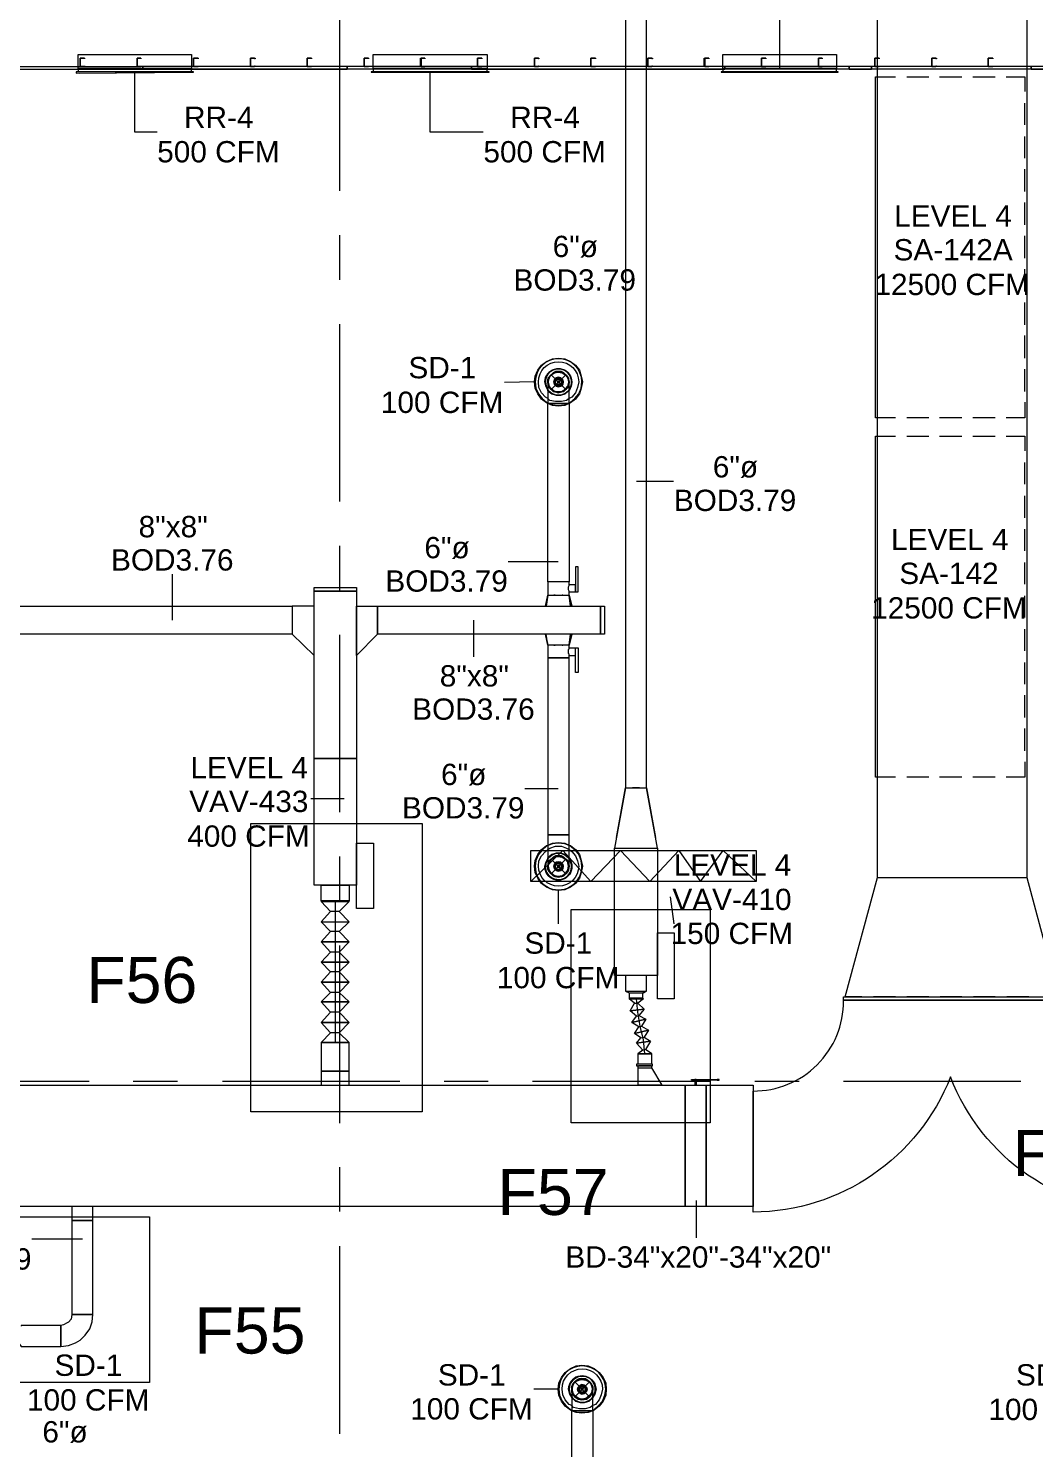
# Model space of a CAD drawing. Header units: metres. Extents: x 98 to 337, y -7 to 53.
# Drawn here: x 124.1 to 131.29, y 14.03 to 24.19 of the extents above; entities that cross this region are included whole.
import ezdxf

# ---------------------------------------------------------------- set-up
doc = ezdxf.new("R2010")
doc.units = ezdxf.units.M
for name, color, linetype, lineweight in [('HVAC - Ductos', 5, 'Continuous', 0), ('M-HVAC-DUCT', 7, 'Continuous', 5), ('PDF_Text', 7, 'Continuous', 0)]:
    doc.layers.add(name, color=color, linetype=linetype, lineweight=lineweight)
doc.layers.add('PDF_Geometry', color=7, linetype='Continuous', lineweight=0, true_color=0xaaaaaa)
doc.styles.add('PDF ArialUnicodeMS-Bold-Identity-H', font='arial.ttf')
doc.styles.add('PDF Helvetica', font='')
doc.styles.get('PDF Helvetica').set_extended_font_data('Helvetica')

# ---------------------------------------------------------------- blocks, each defined once
blk = doc.blocks.new('heat')
at = {"layer": 'M-HVAC-DUCT', "color": 30, "lineweight": 9, "true_color": 0xf26722}
for p, q in [((169.574, 2.344), (169.802, 2.567)), ((169.802, 2.567), (170.002, 2.344)), ((170.002, 2.344), (170.215, 2.567)), ((170.215, 2.567), (170.424, 2.344)), ((170.424, 2.344), (170.633, 2.567)), ((170.633, 2.567), (170.788, 2.344)), ((170.788, 2.344), (170.949, 2.567)), ((170.949, 2.567), (171.186, 2.344))]:
    blk.add_line(p, q, dxfattribs=at)
blk.add_lwpolyline([(169.574, 2.567), (171.186, 2.567), (171.186, 2.344), (169.574, 2.344)], close=True, dxfattribs=at)

msp = doc.modelspace()

# ---------------------------------------------------------------- linework, layer by layer
at = {"layer": 'HVAC - Ductos', "lineweight": 0}
for points in [[(128.48, 18.753), (128.484, 18.753), (128.498, 18.753), (128.512, 18.753), (128.516, 18.753), (128.521, 18.753), (128.521, 25.076), (128.512, 25.076), (128.498, 25.076), (128.484, 25.076), (128.466, 25.076), (128.448, 25.076), (128.425, 25.076), (128.406, 25.076), (128.393, 25.076), (128.379, 25.076), (128.374, 25.076), (128.37, 25.076), (128.37, 18.753), (128.374, 18.753), (128.379, 18.753), (128.393, 18.753), (128.406, 18.753), (128.416, 18.753)], [(129.941, 17.259), (130.17, 18.112), (130.17, 24.682), (131.238, 24.682), (131.238, 18.112), (131.467, 17.259), (131.453, 17.259)], [(125.282, 23.875), (125.268, 23.875), (125.268, 23.898), (124.457, 23.898), (124.457, 23.999), (125.268, 23.999), (125.268, 23.898), (124.457, 23.898), (124.457, 23.875), (124.443, 23.875), (124.443, 23.866), (125.282, 23.871), (125.282, 23.875), (124.443, 23.875)], [(127.394, 23.875), (127.38, 23.875), (127.38, 23.898), (126.565, 23.898), (126.565, 23.999), (127.38, 23.999), (127.38, 23.898), (126.565, 23.898), (126.565, 23.875), (126.555, 23.875)], [(129.891, 23.875), (129.877, 23.875), (129.877, 23.898), (129.066, 23.898), (129.066, 23.999), (129.877, 23.999), (129.877, 23.898), (129.066, 23.898), (129.066, 23.875), (129.053, 23.875), (129.053, 23.871), (129.891, 23.871), (129.891, 23.875), (129.053, 23.875)], [(126.578, 23.871), (127.371, 23.871)], [(127.82, 21.626), (127.82, 21.63), (127.815, 21.658), (127.82, 21.681)], [(127.815, 21.658), (127.815, 21.649), (127.815, 21.63), (127.815, 21.603), (127.815, 21.566), (127.815, 21.52), (127.815, 21.502), (127.825, 21.502), (127.838, 21.502), (127.852, 21.502), (127.87, 21.502), (127.889, 21.502), (127.912, 21.502), (127.93, 21.502), (127.944, 21.502), (127.958, 21.502), (127.962, 21.502), (127.967, 21.502), (127.967, 21.548), (127.967, 21.589), (127.967, 21.621), (127.967, 21.644), (127.967, 21.653)], [(127.815, 21.649), (127.815, 21.635), (127.825, 21.617), (127.838, 21.603), (127.852, 21.589), (127.87, 21.585), (127.889, 21.58), (127.912, 21.585), (127.93, 21.589), (127.944, 21.603), (127.921, 21.589), (127.921, 21.585), (127.916, 21.585)], [(127.82, 21.681), (127.82, 21.685), (127.82, 21.69)], [(127.825, 21.685), (127.838, 21.708), (127.861, 21.722)], [(127.838, 21.708), (127.944, 21.603)], [(127.944, 21.708), (127.838, 21.603)], [(127.857, 21.727), (127.861, 21.727), (127.866, 21.727)], [(127.866, 21.727), (127.889, 21.731), (127.916, 21.727)], [(127.916, 21.727), (127.921, 21.727)], [(127.921, 21.722), (127.944, 21.708), (127.958, 21.685)], [(127.962, 21.63), (127.962, 21.626), (127.958, 21.626), (127.944, 21.603), (127.958, 21.617), (127.962, 21.635), (127.967, 21.649)], [(127.958, 21.69), (127.962, 21.685), (127.962, 21.681)], [(127.958, 21.681), (127.962, 21.658), (127.958, 21.63)], [(127.967, 21.539), (127.948, 21.525), (127.912, 21.516), (127.87, 21.516), (127.829, 21.525), (127.815, 21.539)], [(127.861, 21.589), (127.838, 21.603), (127.825, 21.626)], [(127.866, 21.585), (127.861, 21.585), (127.857, 21.589)], [(127.916, 21.589), (127.889, 21.585), (127.866, 21.589)], [(127.815, 21.507), (127.847, 21.493), (127.889, 21.488), (127.935, 21.493), (127.967, 21.507)], [(127.967, 21.502), (127.935, 21.488), (127.889, 21.484), (127.847, 21.488), (127.815, 21.502)], [(127.967, 21.502), (127.962, 21.502), (127.958, 21.502), (127.944, 21.502), (127.93, 21.502), (127.912, 21.502), (127.889, 21.502), (127.87, 21.502), (127.852, 21.502), (127.838, 21.502), (127.825, 21.502), (127.815, 21.502)], [(127.797, 20.054), (127.815, 20.132), (127.797, 20.054)], [(127.815, 20.132), (127.802, 20.054)], [(127.967, 20.155), (127.967, 20.16), (127.962, 20.169), (127.962, 20.178), (127.962, 20.182), (127.962, 20.192), (127.967, 20.201), (127.967, 20.205)], [(127.967, 20.054), (127.976, 20.054), (127.967, 20.132), (127.985, 20.054)], [(127.98, 20.054), (127.985, 20.054), (127.967, 20.132)], [(127.797, 20.054), (127.802, 20.054), (127.806, 20.054), (127.815, 20.054)], [(127.82, 20.054), (127.838, 20.054)], [(127.843, 20.054), (127.847, 20.054), (127.857, 20.054), (127.87, 20.054), (127.875, 20.054), (127.88, 20.054), (127.902, 20.054), (127.907, 20.054), (127.912, 20.054), (127.925, 20.054), (127.935, 20.054), (127.939, 20.054), (127.944, 20.054), (127.962, 20.054)], [(127.815, 19.853), (127.806, 19.853), (127.802, 19.853), (127.797, 19.853)], [(127.797, 19.853), (127.815, 19.775), (127.797, 19.853)], [(127.815, 19.775), (127.82, 19.775), (127.815, 19.775), (127.802, 19.853)], [(127.985, 19.853), (127.967, 19.775), (127.962, 19.775), (127.958, 19.775), (127.944, 19.775), (127.93, 19.775), (127.912, 19.775), (127.889, 19.775), (127.87, 19.775), (127.852, 19.775), (127.838, 19.775), (127.825, 19.775), (127.82, 19.775), (127.815, 19.775), (127.815, 19.683), (127.825, 19.683), (127.838, 19.683), (127.852, 19.683), (127.87, 19.683), (127.889, 19.683), (127.912, 19.683), (127.93, 19.683), (127.944, 19.683), (127.958, 19.683), (127.962, 19.683), (127.967, 19.683), (127.962, 19.683), (127.958, 19.683), (127.944, 19.683), (127.93, 19.683), (127.912, 19.683), (127.889, 19.683), (127.87, 19.683), (127.852, 19.683), (127.838, 19.683), (127.825, 19.683), (127.815, 19.683), (127.815, 18.419), (127.825, 18.419), (127.838, 18.419), (127.852, 18.419), (127.87, 18.419), (127.889, 18.419), (127.912, 18.419), (127.93, 18.419), (127.944, 18.419), (127.958, 18.419), (127.962, 18.419), (127.967, 18.419), (127.967, 19.683), (127.967, 19.701), (128.012, 19.701), (128.012, 19.706), (128.012, 19.711), (128.012, 19.715), (128.012, 19.72), (128.012, 19.729), (128.012, 19.733), (128.012, 19.743), (128.012, 19.747), (128.012, 19.752), (127.967, 19.752), (127.967, 19.775), (127.976, 19.853)], [(127.838, 19.853), (127.82, 19.853)], [(127.962, 19.853), (127.944, 19.853), (127.939, 19.853), (127.935, 19.853), (127.925, 19.853), (127.912, 19.853), (127.907, 19.853), (127.902, 19.853), (127.88, 19.853), (127.875, 19.853), (127.87, 19.853), (127.857, 19.853), (127.847, 19.853), (127.843, 19.853)], [(127.967, 19.775), (127.985, 19.853), (127.98, 19.853), (127.976, 19.853), (127.967, 19.853)], [(127.967, 19.701), (127.967, 19.706), (127.967, 19.711), (127.962, 19.715), (127.962, 19.724), (127.962, 19.733), (127.962, 19.743), (127.967, 19.747), (127.967, 19.752)], [(128.306, 18.4), (128.37, 18.753), (128.292, 18.322), (128.599, 18.322), (128.521, 18.753), (128.585, 18.4)], [(128.37, 18.753), (128.374, 18.753), (128.393, 18.753), (128.416, 18.753), (128.448, 18.753), (128.475, 18.753), (128.498, 18.753), (128.516, 18.753), (128.521, 18.753)], [(128.471, 18.753), (128.466, 18.753), (128.448, 18.753), (128.425, 18.753), (128.42, 18.753)], [(127.967, 18.194), (127.967, 18.199), (127.967, 18.217), (127.967, 18.249), (127.967, 18.286), (127.967, 18.336), (127.967, 18.386), (127.967, 18.419), (127.962, 18.419), (127.958, 18.419), (127.944, 18.419), (127.93, 18.419), (127.912, 18.419), (127.889, 18.419), (127.87, 18.419), (127.852, 18.419), (127.838, 18.419), (127.825, 18.419), (127.815, 18.419), (127.815, 18.368), (127.815, 18.318), (127.815, 18.272), (127.815, 18.235), (127.815, 18.208), (127.815, 18.194)], [(127.967, 18.345), (127.976, 18.341), (128.012, 18.313), (128.04, 18.277), (128.054, 18.235), (128.063, 18.194), (128.054, 18.148), (128.04, 18.107), (128.012, 18.07), (127.976, 18.043), (127.935, 18.024), (127.889, 18.02), (127.847, 18.024), (127.806, 18.043), (127.77, 18.07), (127.742, 18.107), (127.724, 18.148), (127.719, 18.194), (127.724, 18.235), (127.742, 18.277), (127.77, 18.313), (127.806, 18.341), (127.815, 18.345)], [(127.815, 18.345), (127.847, 18.359), (127.889, 18.364), (127.935, 18.359), (127.967, 18.345)], [(127.967, 18.341), (127.935, 18.354), (127.889, 18.359), (127.847, 18.354), (127.815, 18.341)], [(127.815, 18.313), (127.829, 18.322), (127.87, 18.336), (127.912, 18.336), (127.948, 18.322), (127.967, 18.313)], [(126.326, 18.263), (126.326, 17.942)], [(127.857, 18.263), (127.861, 18.263), (127.866, 18.263), (127.889, 18.267), (127.87, 18.267), (127.852, 18.258), (127.838, 18.244), (127.825, 18.231), (127.815, 18.212), (127.815, 18.199)], [(127.967, 18.199), (127.962, 18.212), (127.962, 18.194), (127.962, 18.171), (127.953, 18.157), (127.944, 18.139), (127.925, 18.13), (127.912, 18.121), (127.889, 18.121), (127.87, 18.121), (127.852, 18.13), (127.838, 18.139), (127.825, 18.157), (127.82, 18.171), (127.815, 18.194), (127.82, 18.212), (127.825, 18.231), (127.838, 18.244), (127.852, 18.258), (127.87, 18.263), (127.889, 18.267), (127.912, 18.263), (127.925, 18.258), (127.944, 18.244), (127.953, 18.231), (127.962, 18.212), (127.958, 18.231), (127.944, 18.244), (127.93, 18.258), (127.912, 18.267), (127.889, 18.267), (127.916, 18.263), (127.921, 18.263)], [(127.82, 18.167), (127.815, 18.194), (127.82, 18.217)], [(127.958, 18.167), (127.962, 18.194), (127.958, 18.167), (127.939, 18.144), (127.916, 18.125), (127.889, 18.121), (127.861, 18.125), (127.838, 18.144), (127.825, 18.167), (127.82, 18.194), (127.825, 18.222), (127.838, 18.244), (127.861, 18.258), (127.838, 18.244), (127.825, 18.222)], [(127.82, 18.222), (127.82, 18.226)], [(127.838, 18.244), (127.944, 18.139)], [(127.944, 18.244), (127.838, 18.139)], [(127.861, 18.258), (127.889, 18.263), (127.916, 18.258), (127.939, 18.244), (127.958, 18.222), (127.962, 18.194), (127.958, 18.217)], [(127.921, 18.258), (127.944, 18.244), (127.958, 18.222)], [(127.958, 18.226), (127.962, 18.222)], [(127.82, 18.162), (127.82, 18.167)], [(127.861, 18.125), (127.838, 18.139), (127.825, 18.162)], [(127.866, 18.121), (127.861, 18.121), (127.857, 18.125)], [(127.916, 18.125), (127.889, 18.121), (127.866, 18.125)], [(127.921, 18.125), (127.921, 18.121), (127.916, 18.121)], [(127.958, 18.162), (127.944, 18.139), (127.921, 18.125)], [(127.962, 18.167), (127.962, 18.162), (127.958, 18.162)], [(130.17, 18.112), (131.238, 18.112)], [(126.262, 17.869), (126.193, 17.942), (126.395, 17.942), (126.391, 17.942), (126.372, 17.942), (126.345, 17.942), (126.313, 17.942), (126.276, 17.942), (126.244, 17.942), (126.216, 17.942), (126.198, 17.942), (126.193, 17.942), (126.198, 17.942), (126.216, 17.942), (126.244, 17.942), (126.276, 17.942), (126.313, 17.942), (126.345, 17.942), (126.372, 17.942), (126.391, 17.942), (126.395, 17.942), (126.395, 17.947), (126.386, 17.947), (126.372, 17.947), (126.345, 17.947), (126.313, 17.947), (126.276, 17.947), (126.244, 17.947), (126.216, 17.947), (126.198, 17.947), (126.193, 17.947), (126.193, 18.057), (126.198, 18.057), (126.207, 18.057), (126.226, 18.057), (126.244, 18.057), (126.267, 18.057), (126.294, 18.057), (126.322, 18.057), (126.345, 18.057), (126.363, 18.057), (126.381, 18.057), (126.391, 18.057), (126.395, 18.057), (126.395, 17.947), (126.386, 17.947), (126.372, 17.947), (126.345, 17.947), (126.313, 17.947), (126.276, 17.947), (126.244, 17.947), (126.216, 17.947), (126.198, 17.947), (126.193, 17.947), (126.193, 17.942), (126.395, 17.942), (126.322, 17.869), (126.262, 17.869), (126.193, 17.795), (126.395, 17.795), (126.322, 17.869)], [(126.294, 17.942), (126.294, 17.438), (126.294, 16.934)], [(126.322, 17.727), (126.395, 17.653), (126.193, 17.653), (126.262, 17.727), (126.193, 17.795), (126.395, 17.795), (126.322, 17.727), (126.262, 17.727)], [(126.322, 17.58), (126.395, 17.507), (126.193, 17.507), (126.262, 17.58), (126.193, 17.653), (126.395, 17.653), (126.322, 17.58), (126.262, 17.58)], [(126.322, 17.438), (126.395, 17.365), (126.193, 17.365), (126.262, 17.438), (126.193, 17.507), (126.395, 17.507), (126.322, 17.438), (126.262, 17.438)], [(128.498, 17.287), (128.521, 17.301), (128.521, 17.411), (128.512, 17.411), (128.498, 17.411), (128.484, 17.411), (128.466, 17.411), (128.448, 17.411), (128.425, 17.411), (128.406, 17.411), (128.393, 17.411), (128.379, 17.411), (128.374, 17.411), (128.37, 17.411), (128.37, 17.301), (128.397, 17.287), (128.406, 17.287), (128.425, 17.287), (128.448, 17.287), (128.466, 17.287), (128.484, 17.287), (128.494, 17.287), (128.498, 17.287), (128.494, 17.287)], [(126.322, 17.291), (126.395, 17.223), (126.193, 17.223), (126.262, 17.291), (126.193, 17.365), (126.395, 17.365), (126.322, 17.291), (126.262, 17.291)], [(128.37, 17.301), (128.374, 17.301), (128.379, 17.301), (128.393, 17.301), (128.406, 17.301), (128.425, 17.301), (128.448, 17.301), (128.466, 17.301), (128.484, 17.301), (128.498, 17.301), (128.512, 17.301), (128.521, 17.301)], [(128.397, 17.291), (128.397, 17.25), (128.402, 17.25), (128.416, 17.25), (128.434, 17.25), (128.457, 17.25), (128.475, 17.25), (128.489, 17.25), (128.494, 17.25), (128.494, 17.291)], [(126.322, 17.149), (126.395, 17.076), (126.193, 17.076), (126.262, 17.149), (126.193, 17.223), (126.395, 17.223), (126.322, 17.149), (126.262, 17.149)], [(128.434, 17.214), (128.397, 17.246), (128.498, 17.246), (128.457, 17.214), (128.503, 17.172), (128.402, 17.159), (128.434, 17.214), (128.457, 17.214)], [(128.498, 17.246), (128.494, 17.246), (128.48, 17.246), (128.457, 17.246), (128.434, 17.246), (128.416, 17.246), (128.402, 17.246), (128.397, 17.246)], [(128.448, 17.122), (128.402, 17.159), (128.503, 17.172), (128.466, 17.127), (128.516, 17.099), (128.416, 17.076), (128.448, 17.122), (128.466, 17.127)], [(128.507, 16.852), (128.498, 16.952), (128.475, 17.049), (128.457, 17.149), (128.448, 17.246)], [(130.299, 17.259), (130.143, 17.259)], [(126.193, 16.934), (126.193, 16.728), (126.198, 16.728), (126.207, 16.728), (126.221, 16.728), (126.244, 16.728), (126.267, 16.728), (126.294, 16.728), (126.322, 16.728), (126.345, 16.728), (126.368, 16.728), (126.381, 16.728), (126.391, 16.728), (126.395, 16.728), (126.395, 16.934), (126.193, 16.934), (126.262, 17.003), (126.193, 17.076), (126.395, 17.076), (126.322, 17.003), (126.262, 17.003)], [(128.466, 17.044), (128.416, 17.076), (128.516, 17.099), (128.484, 17.049), (128.535, 17.021), (128.434, 16.998), (128.466, 17.044), (128.484, 17.049)], [(126.395, 16.934), (126.322, 17.003)], [(128.48, 16.966), (128.434, 16.998), (128.535, 17.021), (128.503, 16.971), (128.548, 16.943), (128.448, 16.929), (128.48, 16.966), (128.503, 16.971)], [(128.494, 16.879), (128.448, 16.929), (128.548, 16.943), (128.512, 16.884), (128.494, 16.879), (128.457, 16.852), (128.457, 16.778)], [(128.558, 16.852), (128.457, 16.852), (128.558, 16.852), (128.512, 16.884)], [(128.461, 16.765), (128.457, 16.765), (128.457, 16.751), (128.461, 16.751), (128.471, 16.751), (128.48, 16.751), (128.494, 16.751), (128.507, 16.751), (128.521, 16.751), (128.53, 16.751), (128.544, 16.751), (128.548, 16.751), (128.553, 16.751), (128.558, 16.751), (128.558, 16.765), (128.562, 16.765), (128.562, 16.778), (128.558, 16.778), (128.548, 16.778), (128.535, 16.778), (128.521, 16.778), (128.507, 16.778), (128.489, 16.778), (128.475, 16.778), (128.466, 16.778), (128.457, 16.778), (128.452, 16.778), (128.448, 16.778), (128.448, 16.765), (128.452, 16.765), (128.457, 16.765), (128.466, 16.765), (128.475, 16.765), (128.489, 16.765), (128.507, 16.765), (128.521, 16.765), (128.535, 16.765), (128.548, 16.765), (128.558, 16.765), (128.562, 16.765)], [(128.452, 16.765), (128.457, 16.765)], [(128.558, 16.778), (128.558, 16.852), (128.553, 16.852), (128.548, 16.852), (128.544, 16.852), (128.53, 16.852), (128.521, 16.852), (128.507, 16.852), (128.494, 16.852), (128.48, 16.852), (128.471, 16.852), (128.461, 16.852), (128.457, 16.852), (128.461, 16.852), (128.471, 16.852), (128.48, 16.852), (128.494, 16.852), (128.507, 16.852), (128.521, 16.852), (128.53, 16.852), (128.544, 16.852), (128.548, 16.852), (128.553, 16.852)], [(128.553, 16.765), (128.548, 16.765), (128.544, 16.765), (128.53, 16.765), (128.521, 16.765), (128.507, 16.765), (128.494, 16.765), (128.48, 16.765), (128.471, 16.765), (128.466, 16.765)], [(126.395, 16.627), (126.395, 16.728), (126.391, 16.728), (126.381, 16.728), (126.368, 16.728), (126.345, 16.728), (126.322, 16.728), (126.294, 16.728), (126.267, 16.728), (126.244, 16.728), (126.221, 16.728), (126.207, 16.728), (126.198, 16.728), (126.193, 16.728), (126.193, 16.627)], [(128.457, 16.751), (128.457, 16.627), (128.466, 16.627), (128.484, 16.627), (128.507, 16.627), (128.581, 16.627), (128.604, 16.627), (128.622, 16.627), (128.631, 16.627), (128.558, 16.751)], [(129.025, 16.664), (129.03, 16.664), (129.034, 16.664), (129.039, 16.664), (129.034, 16.664), (129.03, 16.664), (129.025, 16.664), (128.874, 16.664), (128.842, 16.664), (128.842, 16.668), (128.874, 16.668), (128.874, 16.664), (128.869, 16.664), (128.865, 16.664), (128.865, 16.627)], [(128.874, 16.668), (129.025, 16.668), (129.03, 16.668), (129.034, 16.668), (129.039, 16.668), (129.034, 16.668), (129.03, 16.668), (129.025, 16.668)], [(128.878, 16.627), (128.878, 16.664)], [(129.039, 16.664), (129.039, 16.668)], [(119.793, 16.627), (128.796, 16.627), (128.796, 15.761), (119.793, 15.761)], [(126.198, 16.627), (126.203, 16.627)], [(126.212, 16.627), (126.216, 16.627), (126.221, 16.627)], [(126.226, 16.627), (126.23, 16.627), (126.239, 16.627)], [(126.248, 16.627), (126.262, 16.627)], [(126.271, 16.627), (126.294, 16.627), (126.317, 16.627)], [(126.326, 16.627), (126.34, 16.627)], [(126.349, 16.627), (126.358, 16.627), (126.363, 16.627)], [(126.368, 16.627), (126.372, 16.627), (126.377, 16.627)], [(126.381, 16.627), (126.386, 16.627), (126.391, 16.627)], [(128.631, 16.627), (128.622, 16.627), (128.604, 16.627), (128.581, 16.627), (128.507, 16.627), (128.484, 16.627), (128.466, 16.627), (128.457, 16.627)], [(123.999, 14.84), (123.999, 14.831), (124.049, 14.758), (124.333, 14.758), (124.333, 14.762), (124.333, 14.767), (124.333, 14.781), (124.333, 14.794), (124.333, 14.813), (124.333, 14.836), (124.333, 14.854), (124.333, 14.872), (124.333, 14.891), (124.333, 14.9), (124.333, 14.909), (124.049, 14.909), (124.049, 14.904)], [(127.985, 13.008), (127.985, 14.3), (127.976, 14.304), (127.939, 14.332), (127.912, 14.368), (127.893, 14.41), (127.889, 14.455), (127.893, 14.497), (127.912, 14.538), (127.939, 14.574), (127.976, 14.602), (128.017, 14.62), (128.058, 14.625), (128.104, 14.62), (128.145, 14.602), (128.182, 14.574), (128.209, 14.538), (128.228, 14.497), (128.232, 14.455), (128.228, 14.41), (128.209, 14.368), (128.182, 14.332), (128.145, 14.304), (128.136, 14.3), (128.136, 13.008)], [(128.086, 14.382), (128.09, 14.382), (128.09, 14.387), (128.113, 14.4), (128.1, 14.387), (128.081, 14.382), (128.058, 14.377), (128.04, 14.382), (128.022, 14.387), (128.008, 14.4), (127.994, 14.414), (127.985, 14.432), (127.985, 14.446), (127.985, 14.455), (127.985, 14.474), (127.994, 14.492), (128.008, 14.506), (128.022, 14.519), (128.04, 14.529), (128.058, 14.529), (128.081, 14.529), (128.1, 14.519), (128.113, 14.506), (128.127, 14.492), (128.132, 14.474), (128.136, 14.455), (128.132, 14.483), (128.113, 14.506), (128.09, 14.524), (128.113, 14.506), (128.127, 14.487)], [(128.031, 14.524), (128.008, 14.506), (127.99, 14.483)], [(128.031, 14.524), (128.026, 14.524), (128.031, 14.524), (128.022, 14.519), (128.008, 14.506), (127.994, 14.492), (127.99, 14.483)], [(127.994, 14.487), (128.008, 14.506), (128.026, 14.524)], [(128.035, 14.524), (128.058, 14.529)], [(128.035, 14.524), (128.04, 14.529), (128.058, 14.529), (128.081, 14.529), (128.086, 14.524), (128.09, 14.524), (128.1, 14.519), (128.113, 14.506), (128.127, 14.492), (128.127, 14.483)], [(128.063, 14.529), (128.086, 14.524)], [(128.086, 14.524), (128.09, 14.524)], [(127.985, 14.446), (127.985, 14.455), (127.985, 14.474), (127.99, 14.478), (127.99, 14.483), (127.99, 14.487), (127.99, 14.483), (127.99, 14.478)], [(127.99, 14.423), (128.008, 14.4), (127.99, 14.423), (127.99, 14.428), (127.985, 14.455), (127.99, 14.478), (127.99, 14.483), (127.985, 14.455), (127.99, 14.478)], [(127.985, 14.451), (127.985, 14.446), (127.985, 14.428), (127.985, 14.4), (127.985, 14.364), (127.985, 14.318), (127.985, 14.3), (127.994, 14.3), (128.008, 14.3), (128.022, 14.3), (128.04, 14.3), (128.058, 14.3), (128.081, 14.3), (128.1, 14.3), (128.113, 14.3), (128.127, 14.3), (128.132, 14.3), (128.136, 14.3), (128.136, 14.345), (128.136, 14.387), (128.136, 14.419), (128.136, 14.442), (128.136, 14.451)], [(127.994, 14.483), (128.008, 14.506), (128.031, 14.519)], [(128.031, 14.387), (128.008, 14.4), (127.994, 14.423)], [(128.008, 14.506), (128.113, 14.4)], [(128.113, 14.506), (128.008, 14.4)], [(128.132, 14.428), (128.132, 14.423), (128.127, 14.423), (128.113, 14.4), (128.127, 14.414), (128.136, 14.432), (128.136, 14.446), (128.136, 14.455), (128.132, 14.423), (128.113, 14.4), (128.09, 14.382), (128.058, 14.377), (128.031, 14.382), (128.008, 14.4), (128.031, 14.382), (128.058, 14.377), (128.09, 14.382), (128.113, 14.4), (128.132, 14.423), (128.136, 14.451)], [(128.09, 14.519), (128.113, 14.506), (128.127, 14.483), (128.132, 14.478), (128.136, 14.455)], [(128.132, 14.478), (128.132, 14.483), (128.127, 14.487), (128.132, 14.483), (128.132, 14.478), (128.136, 14.474), (128.136, 14.455), (128.136, 14.446)], [(128.127, 14.478), (128.136, 14.455), (128.127, 14.428)], [(128.136, 14.336), (128.118, 14.323), (128.081, 14.313), (128.04, 14.313), (127.999, 14.323), (127.985, 14.336)], [(128.035, 14.382), (128.031, 14.382), (128.026, 14.387)], [(128.086, 14.387), (128.058, 14.382), (128.035, 14.387)], [(127.985, 14.304), (128.017, 14.29), (128.058, 14.286), (128.104, 14.29), (128.136, 14.304)], [(128.136, 14.3), (128.104, 14.286), (128.058, 14.281), (128.017, 14.286), (127.985, 14.3)], [(128.136, 14.3), (128.132, 14.3), (128.127, 14.3), (128.113, 14.3), (128.1, 14.3), (128.081, 14.3), (128.058, 14.3), (128.04, 14.3), (128.022, 14.3), (128.008, 14.3), (127.994, 14.3), (127.985, 14.3)]]:
    msp.add_lwpolyline(points, dxfattribs=at)
for points in [[(126.551, 23.875), (126.551, 23.871), (127.394, 23.871), (127.394, 23.875)], [(127.815, 20.228), (127.815, 21.502), (127.806, 21.507), (127.77, 21.534), (127.742, 21.571), (127.724, 21.612), (127.719, 21.658), (127.724, 21.699), (127.742, 21.74), (127.77, 21.777), (127.806, 21.804), (127.847, 21.823), (127.889, 21.827), (127.935, 21.823), (127.976, 21.804), (128.012, 21.777), (128.04, 21.74), (128.054, 21.699), (128.063, 21.658), (128.054, 21.612), (128.04, 21.571), (128.012, 21.534), (127.976, 21.507), (127.967, 21.502), (127.967, 20.228), (127.962, 20.228), (127.958, 20.228), (127.944, 20.228), (127.93, 20.228), (127.912, 20.228), (127.889, 20.228), (127.87, 20.228), (127.852, 20.228), (127.838, 20.228), (127.825, 20.228)], [(127.793, 21.658), (127.802, 21.621), (127.815, 21.598), (127.802, 21.621)], [(127.962, 21.635), (127.953, 21.621), (127.944, 21.603), (127.925, 21.594), (127.912, 21.585), (127.889, 21.585), (127.87, 21.585), (127.852, 21.594), (127.838, 21.603), (127.825, 21.621), (127.82, 21.635), (127.815, 21.658), (127.82, 21.676), (127.825, 21.694), (127.838, 21.708), (127.852, 21.722), (127.87, 21.727), (127.889, 21.731), (127.912, 21.727), (127.925, 21.722), (127.944, 21.708), (127.953, 21.694), (127.962, 21.676), (127.962, 21.658)], [(127.815, 21.658), (127.815, 21.676), (127.825, 21.694), (127.838, 21.708), (127.852, 21.722), (127.87, 21.731), (127.889, 21.731), (127.912, 21.731), (127.93, 21.722), (127.944, 21.708), (127.958, 21.694), (127.962, 21.676), (127.967, 21.658), (127.967, 21.649), (127.967, 21.658), (127.962, 21.676), (127.958, 21.694), (127.944, 21.708), (127.93, 21.722), (127.912, 21.731), (127.889, 21.731), (127.87, 21.731), (127.852, 21.722), (127.838, 21.708), (127.825, 21.694), (127.815, 21.676), (127.815, 21.658), (127.815, 21.649)], [(127.953, 21.699), (127.912, 21.727), (127.866, 21.727), (127.829, 21.699), (127.815, 21.658), (127.829, 21.612), (127.866, 21.585), (127.912, 21.585), (127.953, 21.612), (127.967, 21.658)], [(127.958, 21.63), (127.939, 21.607), (127.916, 21.589), (127.889, 21.585), (127.861, 21.589), (127.838, 21.607), (127.825, 21.63), (127.82, 21.658), (127.825, 21.685), (127.838, 21.708), (127.861, 21.722), (127.889, 21.727), (127.916, 21.722), (127.939, 21.708), (127.958, 21.685), (127.962, 21.658)], [(127.861, 21.672), (127.857, 21.658), (127.861, 21.672), (127.875, 21.685), (127.889, 21.69), (127.907, 21.685), (127.921, 21.672), (127.925, 21.658), (127.921, 21.672), (127.907, 21.685), (127.889, 21.69), (127.875, 21.685)], [(127.921, 21.639), (127.925, 21.658), (127.921, 21.639), (127.907, 21.626), (127.889, 21.621), (127.875, 21.626), (127.861, 21.639), (127.857, 21.658), (127.861, 21.639), (127.875, 21.626), (127.889, 21.621), (127.907, 21.626)], [(127.87, 21.672), (127.866, 21.658), (127.87, 21.672), (127.884, 21.681), (127.898, 21.681), (127.912, 21.672), (127.916, 21.658), (127.912, 21.672), (127.898, 21.681), (127.884, 21.681)], [(127.912, 21.639), (127.916, 21.658), (127.912, 21.639), (127.898, 21.63), (127.884, 21.63), (127.87, 21.639), (127.866, 21.658), (127.87, 21.639), (127.884, 21.63), (127.898, 21.63)], [(127.902, 21.639), (127.889, 21.635), (127.875, 21.639), (127.87, 21.658), (127.875, 21.672), (127.889, 21.676), (127.902, 21.672), (127.912, 21.658)], [(127.889, 21.662), (127.884, 21.658), (127.889, 21.662), (127.893, 21.662), (127.898, 21.658), (127.893, 21.662)], [(127.893, 21.653), (127.898, 21.658), (127.893, 21.649), (127.889, 21.649), (127.884, 21.658), (127.889, 21.653)], [(127.82, 21.594), (127.843, 21.575), (127.875, 21.562), (127.907, 21.562), (127.939, 21.575), (127.962, 21.594), (127.967, 21.603), (127.962, 21.594), (127.939, 21.575), (127.907, 21.562), (127.875, 21.562), (127.843, 21.575), (127.82, 21.594), (127.815, 21.603)], [(127.962, 21.594), (127.939, 21.571), (127.907, 21.562), (127.875, 21.562), (127.843, 21.571), (127.815, 21.594), (127.815, 21.598), (127.815, 21.594), (127.843, 21.571), (127.875, 21.562), (127.907, 21.562), (127.939, 21.571), (127.962, 21.594), (127.967, 21.598)], [(128.012, 20.155), (128.012, 20.16), (128.012, 20.164), (128.012, 20.169), (128.012, 20.173), (128.012, 20.182), (128.012, 20.187), (128.012, 20.192), (128.012, 20.196), (128.012, 20.201), (128.012, 20.205), (127.967, 20.205), (127.967, 20.228), (127.962, 20.228), (127.958, 20.228), (127.944, 20.228), (127.93, 20.228), (127.912, 20.228), (127.889, 20.228), (127.87, 20.228), (127.852, 20.228), (127.838, 20.228), (127.825, 20.228), (127.815, 20.228), (127.815, 20.132), (127.82, 20.132), (127.815, 20.132), (127.82, 20.132), (127.825, 20.132), (127.838, 20.132), (127.852, 20.132), (127.87, 20.132), (127.889, 20.132), (127.912, 20.132), (127.93, 20.132), (127.944, 20.132), (127.958, 20.132), (127.962, 20.132), (127.967, 20.132), (127.967, 20.155), (128.012, 20.155), (128.031, 20.155), (128.031, 20.334), (128.012, 20.334)], [(126.446, 20.16), (126.143, 20.16), (126.143, 20.187), (126.446, 20.187)], [(126.446, 20.16), (126.446, 18.964), (126.143, 18.964), (126.143, 20.16)], [(127.866, 20.132), (127.861, 20.132), (127.857, 20.132), (127.861, 20.132)], [(127.921, 20.132), (127.916, 20.132)], [(123.142, 20.054), (125.987, 20.054), (125.987, 19.853), (123.142, 19.853)], [(125.987, 20.054), (125.987, 19.853), (126.143, 19.701), (126.143, 20.054)], [(126.597, 19.853), (126.446, 19.701), (126.446, 20.054), (126.597, 20.054)], [(128.191, 19.853), (126.597, 19.853), (126.597, 20.054), (128.191, 20.054)], [(128.191, 19.853), (128.191, 20.054), (128.219, 20.054), (128.219, 19.853)], [(127.857, 19.775), (127.861, 19.775), (127.866, 19.775), (127.861, 19.775)], [(127.916, 19.775), (127.921, 19.775)], [(128.031, 19.578), (128.012, 19.578), (128.012, 19.756), (128.031, 19.756)], [(126.143, 18.057), (126.143, 18.964), (126.446, 18.964), (126.446, 18.057)], [(126.569, 17.892), (126.446, 17.892), (126.446, 18.359), (126.569, 18.359)], [(127.843, 18.277), (127.875, 18.286), (127.907, 18.286), (127.939, 18.277), (127.962, 18.254), (127.967, 18.249), (127.962, 18.254), (127.967, 18.244), (127.962, 18.254), (127.939, 18.272), (127.907, 18.286), (127.875, 18.286), (127.843, 18.272), (127.82, 18.254), (127.815, 18.244), (127.82, 18.254), (127.843, 18.272), (127.875, 18.286), (127.907, 18.286), (127.939, 18.272), (127.962, 18.254), (127.939, 18.277), (127.907, 18.286), (127.875, 18.286), (127.843, 18.277), (127.815, 18.254), (127.815, 18.249), (127.815, 18.254)], [(128.599, 18.322), (128.599, 17.411), (128.292, 17.411), (128.292, 18.322)], [(127.815, 18.249), (127.802, 18.226), (127.793, 18.194), (127.802, 18.226)], [(127.953, 18.235), (127.912, 18.263), (127.866, 18.263), (127.829, 18.235), (127.815, 18.194), (127.829, 18.148), (127.866, 18.121), (127.912, 18.121), (127.953, 18.148), (127.967, 18.194)], [(127.967, 18.194), (127.962, 18.171), (127.958, 18.153), (127.944, 18.139), (127.93, 18.125), (127.912, 18.121), (127.889, 18.116), (127.87, 18.121), (127.852, 18.125), (127.838, 18.139), (127.825, 18.153), (127.815, 18.171), (127.815, 18.194), (127.815, 18.199), (127.815, 18.194), (127.815, 18.171), (127.825, 18.153), (127.838, 18.139), (127.852, 18.125), (127.87, 18.121), (127.889, 18.116), (127.912, 18.121), (127.93, 18.125), (127.944, 18.139), (127.958, 18.153), (127.962, 18.171), (127.967, 18.194), (127.967, 18.199)], [(127.861, 18.208), (127.857, 18.194), (127.861, 18.208), (127.875, 18.222), (127.889, 18.226), (127.907, 18.222), (127.921, 18.208), (127.925, 18.194), (127.921, 18.208), (127.907, 18.222), (127.889, 18.226), (127.875, 18.222)], [(127.921, 18.176), (127.925, 18.194), (127.921, 18.176), (127.907, 18.162), (127.889, 18.157), (127.875, 18.162), (127.861, 18.176), (127.857, 18.194), (127.861, 18.176), (127.875, 18.162), (127.889, 18.157), (127.907, 18.162)], [(127.87, 18.208), (127.866, 18.194), (127.87, 18.208), (127.884, 18.217), (127.898, 18.217), (127.912, 18.208), (127.916, 18.194), (127.912, 18.208), (127.898, 18.217), (127.884, 18.217)], [(127.912, 18.176), (127.916, 18.194), (127.912, 18.176), (127.898, 18.167), (127.884, 18.167), (127.87, 18.176), (127.866, 18.194), (127.87, 18.176), (127.884, 18.167), (127.898, 18.167)], [(127.902, 18.176), (127.889, 18.171), (127.875, 18.176), (127.87, 18.194), (127.875, 18.208), (127.889, 18.212), (127.902, 18.208), (127.912, 18.194)], [(127.889, 18.199), (127.884, 18.194), (127.889, 18.199), (127.893, 18.199), (127.898, 18.194), (127.893, 18.199)], [(127.893, 18.189), (127.898, 18.194), (127.893, 18.185), (127.889, 18.185), (127.884, 18.194), (127.889, 18.189)], [(126.193, 17.947), (126.198, 17.947), (126.207, 17.947), (126.226, 17.947), (126.244, 17.947), (126.267, 17.947), (126.294, 17.947), (126.322, 17.947), (126.345, 17.947), (126.363, 17.947), (126.381, 17.947), (126.391, 17.947), (126.395, 17.947), (126.391, 17.947), (126.381, 17.947), (126.363, 17.947), (126.345, 17.947), (126.322, 17.947), (126.294, 17.947), (126.267, 17.947), (126.244, 17.947), (126.226, 17.947), (126.207, 17.947), (126.198, 17.947)], [(128.718, 17.246), (128.599, 17.246), (128.599, 17.718), (128.718, 17.718)], [(128.494, 17.25), (128.489, 17.25), (128.48, 17.25), (128.471, 17.25), (128.457, 17.25), (128.448, 17.25), (128.434, 17.25), (128.42, 17.25), (128.411, 17.25), (128.402, 17.25), (128.397, 17.25), (128.402, 17.25), (128.411, 17.25), (128.42, 17.25), (128.434, 17.25), (128.448, 17.25), (128.457, 17.25), (128.471, 17.25), (128.48, 17.25), (128.489, 17.25)], [(128.498, 17.246), (128.494, 17.25), (128.489, 17.25), (128.475, 17.25), (128.457, 17.25), (128.434, 17.25), (128.416, 17.25), (128.402, 17.25), (128.397, 17.25), (128.397, 17.246), (128.402, 17.246), (128.416, 17.246), (128.434, 17.246), (128.457, 17.246), (128.48, 17.246), (128.494, 17.246)], [(126.395, 16.934), (126.391, 16.934), (126.381, 16.934), (126.368, 16.934), (126.345, 16.934), (126.322, 16.934), (126.294, 16.934), (126.267, 16.934), (126.244, 16.934), (126.221, 16.934), (126.207, 16.934), (126.198, 16.934), (126.193, 16.934), (126.198, 16.934), (126.207, 16.934), (126.221, 16.934), (126.244, 16.934), (126.267, 16.934), (126.294, 16.934), (126.322, 16.934), (126.345, 16.934), (126.368, 16.934), (126.381, 16.934), (126.391, 16.934)], [(128.874, 16.668), (128.869, 16.668), (128.865, 16.668), (128.869, 16.668)], [(128.796, 16.627), (128.947, 16.627), (128.947, 15.761), (128.796, 15.761)], [(128.947, 16.627), (129.282, 16.627), (129.282, 15.761), (128.947, 15.761)], [(124.562, 15.761), (124.553, 15.761), (124.54, 15.761), (124.526, 15.761), (124.507, 15.761), (124.489, 15.761), (124.466, 15.761), (124.448, 15.761), (124.434, 15.761), (124.42, 15.761), (124.416, 15.761), (124.411, 15.761), (124.411, 15.66), (124.416, 15.66), (124.42, 15.66), (124.434, 15.66), (124.448, 15.66), (124.466, 15.66), (124.489, 15.66), (124.507, 15.66), (124.526, 15.66), (124.54, 15.66), (124.553, 15.66), (124.562, 15.66)], [(124.562, 15.66), (124.553, 15.66), (124.54, 15.66), (124.526, 15.66), (124.507, 15.66), (124.489, 15.66), (124.466, 15.66), (124.448, 15.66), (124.434, 15.66), (124.42, 15.66), (124.416, 15.66), (124.411, 15.66), (124.411, 14.987), (124.416, 14.987), (124.42, 14.987), (124.434, 14.987), (124.448, 14.987), (124.466, 14.987), (124.489, 14.987), (124.507, 14.987), (124.526, 14.987), (124.54, 14.987), (124.553, 14.987), (124.562, 14.987)], [(124.562, 14.987), (124.553, 14.987), (124.54, 14.987), (124.526, 14.987), (124.507, 14.987), (124.489, 14.987), (124.466, 14.987), (124.448, 14.987), (124.434, 14.987), (124.42, 14.987), (124.416, 14.987), (124.411, 14.987), (124.407, 14.955), (124.388, 14.932), (124.379, 14.927), (124.352, 14.914), (124.333, 14.909), (124.333, 14.9), (124.333, 14.891), (124.333, 14.872), (124.333, 14.854), (124.333, 14.836), (124.333, 14.813), (124.333, 14.794), (124.333, 14.781), (124.333, 14.767), (124.333, 14.762), (124.333, 14.758), (124.388, 14.767), (124.439, 14.785), (124.471, 14.804), (124.507, 14.84), (124.54, 14.886), (124.558, 14.936)], [(128.132, 14.432), (128.122, 14.419), (128.113, 14.4), (128.095, 14.391), (128.081, 14.382), (128.058, 14.382), (128.04, 14.382), (128.022, 14.391), (128.008, 14.4), (127.999, 14.419), (127.99, 14.432), (127.985, 14.455), (127.99, 14.474), (127.999, 14.492), (128.008, 14.506), (128.022, 14.519), (128.04, 14.524), (128.058, 14.529), (128.081, 14.524), (128.095, 14.519), (128.113, 14.506), (128.122, 14.492), (128.132, 14.474), (128.136, 14.455)], [(128.122, 14.497), (128.086, 14.524), (128.035, 14.524), (127.999, 14.497), (127.985, 14.455), (127.999, 14.41), (128.035, 14.382), (128.086, 14.382), (128.122, 14.41), (128.136, 14.455)], [(128.086, 14.519), (128.109, 14.506), (128.127, 14.483), (128.132, 14.455), (128.127, 14.428), (128.109, 14.405), (128.086, 14.387), (128.058, 14.382), (128.035, 14.387), (128.008, 14.405), (127.994, 14.428), (127.99, 14.455), (127.994, 14.483), (128.008, 14.506), (128.035, 14.519), (128.058, 14.524)], [(128.058, 14.529), (128.031, 14.524), (128.035, 14.524), (128.058, 14.529), (128.086, 14.524), (128.09, 14.524)], [(127.962, 14.455), (127.971, 14.419), (127.985, 14.396), (127.971, 14.419)], [(127.985, 14.451), (127.99, 14.423), (127.985, 14.455)], [(128.031, 14.469), (128.026, 14.455), (128.031, 14.469), (128.045, 14.483), (128.058, 14.487), (128.077, 14.483), (128.09, 14.469), (128.095, 14.455), (128.09, 14.469), (128.077, 14.483), (128.058, 14.487), (128.045, 14.483)], [(128.09, 14.437), (128.095, 14.455), (128.09, 14.437), (128.077, 14.423), (128.058, 14.419), (128.045, 14.423), (128.031, 14.437), (128.026, 14.455), (128.031, 14.437), (128.045, 14.423), (128.058, 14.419), (128.077, 14.423)], [(128.04, 14.469), (128.035, 14.455), (128.04, 14.469), (128.054, 14.478), (128.067, 14.478), (128.081, 14.469), (128.086, 14.455), (128.081, 14.469), (128.067, 14.478), (128.054, 14.478)], [(128.081, 14.437), (128.086, 14.455), (128.081, 14.437), (128.067, 14.428), (128.054, 14.428), (128.04, 14.437), (128.035, 14.455), (128.04, 14.437), (128.054, 14.428), (128.067, 14.428)], [(128.077, 14.437), (128.058, 14.432), (128.045, 14.437), (128.04, 14.455), (128.045, 14.469), (128.058, 14.474), (128.077, 14.469), (128.081, 14.455)], [(128.058, 14.46), (128.054, 14.455), (128.058, 14.46), (128.063, 14.46), (128.067, 14.455), (128.063, 14.46)], [(128.063, 14.451), (128.067, 14.455), (128.063, 14.446), (128.058, 14.446), (128.054, 14.455), (128.058, 14.451)], [(127.99, 14.391), (128.012, 14.373), (128.045, 14.359), (128.077, 14.359), (128.109, 14.373), (128.132, 14.391), (128.136, 14.4), (128.132, 14.391), (128.109, 14.373), (128.077, 14.359), (128.045, 14.359), (128.012, 14.373), (127.99, 14.391), (127.985, 14.4)], [(128.136, 14.391), (128.109, 14.368), (128.077, 14.359), (128.045, 14.359), (128.012, 14.368), (127.985, 14.391), (127.985, 14.396), (127.985, 14.391), (128.012, 14.368), (128.045, 14.359), (128.077, 14.359), (128.109, 14.368), (128.136, 14.391), (128.136, 14.396)]]:
    msp.add_lwpolyline(points, close=True, dxfattribs=at)
for points in [[(127.967, 21.507), (127.976, 21.511), (128.008, 21.539), (128.035, 21.571), (128.054, 21.612), (128.058, 21.658, 0.986168), (127.724, 21.658), (127.728, 21.612), (127.747, 21.571), (127.774, 21.539), (127.806, 21.511), (127.815, 21.507)], [(127.815, 21.539), (127.797, 21.548), (127.77, 21.58), (127.751, 21.617), (127.747, 21.658, -0.994569), (128.035, 21.658), (128.026, 21.617), (128.012, 21.58), (127.985, 21.548), (127.967, 21.539)], [(127.815, 18.341), (127.806, 18.336), (127.774, 18.309), (127.747, 18.277), (127.728, 18.235), (127.724, 18.194, 1.013601), (128.058, 18.194), (128.054, 18.235), (128.035, 18.277), (128.008, 18.309), (127.976, 18.336), (127.967, 18.341)], [(127.967, 18.313), (127.985, 18.299), (128.012, 18.267), (128.026, 18.231), (128.035, 18.194, -0.994113), (127.747, 18.194), (127.751, 18.231), (127.77, 18.267), (127.797, 18.299), (127.815, 18.313)], [(128.136, 14.304), (128.145, 14.309), (128.177, 14.336), (128.205, 14.368), (128.223, 14.41), (128.228, 14.455, 0.986188), (127.893, 14.455), (127.898, 14.41), (127.916, 14.368), (127.944, 14.336), (127.976, 14.309), (127.985, 14.304)], [(127.985, 14.336), (127.967, 14.345), (127.939, 14.377), (127.921, 14.414), (127.916, 14.455, -0.994592), (128.205, 14.455), (128.196, 14.414), (128.182, 14.377), (128.155, 14.345), (128.136, 14.336)]]:
    msp.add_lwpolyline(points, format="xyb", dxfattribs=at)
for points in [[(127.985, 21.658, 0.962897), (127.793, 21.658, -1.355745), (127.967, 21.598), (127.98, 21.621), (127.985, 21.658), (127.98, 21.626), (127.967, 21.603, 1.369168), (127.797, 21.658), (127.802, 21.626), (127.815, 21.603, -1.369189)], [(127.815, 18.244), (127.802, 18.226), (127.797, 18.194, 1.387833), (127.967, 18.244), (127.98, 18.226), (127.985, 18.194), (127.98, 18.226), (127.967, 18.249, -1.421274), (127.793, 18.194, 1.017918), (127.985, 18.194, -1.387868)], [(130.693, 16.687, -0.307702), (129.282, 15.72), (129.282, 16.586, 0.418548), (129.928, 17.232), (129.928, 17.236), (131.453, 17.236), (129.928, 17.236), (129.928, 17.259), (131.453, 17.259), (131.453, 17.236), (131.453, 17.232), (131.458, 17.149), (131.476, 17.067), (131.504, 16.984), (131.54, 16.911), (131.586, 16.838), (131.641, 16.774), (131.705, 16.719), (131.774, 16.673), (131.852, 16.636), (131.934, 16.609), (132.017, 16.59), (132.099, 16.586), (132.099, 15.72, -0.310389)], [(128.159, 14.455), (128.15, 14.419), (128.136, 14.396, 1.355559), (127.962, 14.455, -0.943815)], [(127.967, 14.455), (127.971, 14.423), (127.985, 14.4, -1.369193), (128.155, 14.455), (128.15, 14.423), (128.136, 14.4, 1.369214)]]:
    msp.add_lwpolyline(points, format="xyb", close=True, dxfattribs=at)
at = {"layer": 'PDF_Geometry', "color": 7, "lineweight": 0}
for points in [[(129.474, 23.898), (129.474, 24.453)], [(124.466, 23.866), (125.259, 23.871)], [(126.972, 23.871), (126.972, 23.445), (127.353, 23.445)], [(129.075, 23.871), (129.868, 23.871)], [(124.86, 23.866), (124.86, 23.445), (125.021, 23.445)], [(130.17, 21.401), (130.157, 21.401), (130.157, 23.839), (130.17, 23.839)], [(130.17, 23.839), (130.299, 23.839)], [(130.381, 23.839), (130.537, 23.839)], [(130.615, 23.839), (130.775, 23.839)], [(130.853, 23.839), (131.013, 23.839)], [(131.091, 23.839), (131.224, 23.839), (131.224, 23.733)], [(131.224, 23.495), (131.224, 23.651)], [(131.224, 23.257), (131.224, 23.413)], [(131.224, 23.019), (131.224, 23.179)], [(131.224, 22.78), (131.224, 22.941)], [(131.224, 22.542), (131.224, 22.702)], [(131.224, 22.304), (131.224, 22.464)], [(131.224, 22.066), (131.224, 22.226)], [(131.224, 21.827), (131.224, 21.988)], [(131.224, 21.589), (131.224, 21.749)], [(127.719, 21.658), (127.504, 21.653)], [(131.224, 21.511), (131.224, 21.401), (131.091, 21.401)], [(130.299, 21.401), (130.17, 21.401)], [(130.537, 21.401), (130.381, 21.401)], [(130.775, 21.401), (130.615, 21.401)], [(131.013, 21.401), (130.853, 21.401)], [(130.17, 18.831), (130.157, 18.831), (130.157, 21.268), (130.17, 21.268)], [(130.17, 21.268), (130.299, 21.268)], [(130.381, 21.268), (130.537, 21.268)], [(130.615, 21.268), (130.775, 21.268)], [(130.853, 21.268), (131.013, 21.268)], [(131.091, 21.268), (131.224, 21.268), (131.224, 21.163)], [(131.224, 20.925), (131.224, 21.081)], [(128.448, 20.948), (128.713, 20.948)], [(131.224, 20.686), (131.224, 20.842)], [(131.224, 20.448), (131.224, 20.604)], [(127.889, 20.37), (127.531, 20.37)], [(131.224, 20.21), (131.224, 20.366)], [(125.131, 19.953), (125.131, 20.283)], [(131.224, 19.972), (131.224, 20.127)], [(127.284, 19.953), (127.284, 19.692)], [(131.224, 19.733), (131.224, 19.889)], [(131.224, 19.495), (131.224, 19.651)], [(131.224, 19.257), (131.224, 19.417)], [(131.224, 19.019), (131.224, 19.179)], [(131.224, 18.941), (131.224, 18.831), (131.091, 18.831)], [(130.299, 18.831), (130.17, 18.831)], [(130.537, 18.831), (130.381, 18.831)], [(130.775, 18.831), (130.615, 18.831)], [(131.013, 18.831), (130.853, 18.831)], [(127.889, 18.748), (127.65, 18.748)], [(126.358, 18.675), (126.12, 18.675)], [(127.889, 18.02), (127.889, 17.782)], [(128.718, 17.782), (128.691, 17.974)], [(130.06, 17.259), (129.941, 17.259)], [(130.537, 17.259), (130.381, 17.259)], [(130.775, 17.259), (130.619, 17.259)], [(131.013, 17.259), (130.858, 17.259)], [(131.252, 17.259), (131.096, 17.259)], [(128.874, 15.802), (128.874, 15.537)], [(124.489, 15.527), (124.127, 15.527)], [(126.326, 15.477), (126.326, 15.239), (126.326, 15.001)], [(127.889, 14.455), (127.715, 14.455)]]:
    msp.add_lwpolyline(points, dxfattribs=at)
at = {"layer": 'PDF_Geometry', "lineweight": 0}
for points in [[(126.326, 24.292), (126.326, 23.023)], [(117.603, 23.912), (117.63, 23.912), (117.63, 23.894), (124.031, 23.894), (124.92, 23.894)], [(124.031, 23.894), (124.031, 23.912), (124.879, 23.912)], [(132.58, 23.894), (131.27, 23.894), (131.27, 23.912), (130.129, 23.912), (130.129, 23.894), (129.969, 23.894), (129.969, 23.912), (129.08, 23.912), (129.08, 23.894), (127.27, 23.894), (127.27, 23.912), (126.381, 23.912), (126.381, 23.894), (124.92, 23.894), (124.92, 23.912), (124.906, 23.912)], [(127.27, 23.894), (126.381, 23.894)], [(129.969, 23.894), (129.08, 23.894)], [(131.27, 23.894), (130.129, 23.894)], [(126.326, 22.707), (126.326, 22.386)], [(126.326, 22.07), (126.326, 20.801)], [(126.326, 20.485), (126.326, 20.164)], [(126.326, 19.848), (126.326, 18.579)], [(126.326, 17.626), (126.326, 16.357)], [(124.535, 16.655), (123.266, 16.655)], [(125.167, 16.655), (124.851, 16.655)], [(126.757, 16.655), (125.488, 16.655)], [(127.389, 16.655), (127.073, 16.655)], [(128.979, 16.655), (127.705, 16.655)], [(129.611, 16.655), (129.295, 16.655)], [(131.197, 16.655), (129.928, 16.655)], [(126.326, 16.041), (126.326, 15.724)], [(126.326, 15.404), (126.326, 14.135)]]:
    msp.add_lwpolyline(points, dxfattribs=at)
for points in [[(124.471, 23.912), (124.471, 23.972), (124.503, 23.972), (124.503, 23.967), (124.503, 23.972), (124.471, 23.972), (124.471, 23.912), (124.503, 23.912)], [(124.879, 23.912), (124.879, 23.972), (124.906, 23.972), (124.906, 23.967), (124.906, 23.972), (124.879, 23.972), (124.879, 23.912), (124.906, 23.912)], [(125.286, 23.912), (125.282, 23.912), (125.282, 23.972), (125.286, 23.972), (125.314, 23.972), (125.314, 23.967), (125.314, 23.972), (125.286, 23.972), (125.282, 23.972), (125.282, 23.912), (125.286, 23.912), (125.314, 23.912)], [(125.69, 23.912), (125.69, 23.972), (125.722, 23.972), (125.722, 23.967), (125.717, 23.967), (125.717, 23.972), (125.69, 23.972), (125.69, 23.912), (125.717, 23.912), (125.717, 23.917), (125.722, 23.917), (125.722, 23.912)], [(126.097, 23.912), (126.093, 23.912), (126.093, 23.972), (126.097, 23.972), (126.125, 23.972), (126.125, 23.967), (126.125, 23.972), (126.097, 23.972), (126.093, 23.972), (126.093, 23.912), (126.097, 23.912), (126.125, 23.912)], [(126.501, 23.912), (126.501, 23.972), (126.533, 23.972), (126.533, 23.967), (126.533, 23.972), (126.501, 23.972), (126.501, 23.912), (126.533, 23.912)], [(126.908, 23.912), (126.904, 23.912), (126.904, 23.972), (126.908, 23.972), (126.936, 23.972), (126.936, 23.967), (126.936, 23.972), (126.908, 23.972), (126.908, 23.912), (126.936, 23.912)], [(127.311, 23.912), (127.311, 23.972), (127.343, 23.972), (127.343, 23.967), (127.343, 23.972), (127.311, 23.972), (127.311, 23.912), (127.343, 23.912)], [(127.719, 23.912), (127.719, 23.972), (127.751, 23.972), (127.751, 23.967), (127.747, 23.967), (127.747, 23.972), (127.719, 23.972), (127.719, 23.912), (127.747, 23.912), (127.747, 23.917), (127.751, 23.917), (127.751, 23.912)], [(128.127, 23.912), (128.122, 23.912), (128.122, 23.972), (128.127, 23.972), (128.155, 23.972), (128.155, 23.967), (128.155, 23.972), (128.127, 23.972), (128.122, 23.972), (128.122, 23.912), (128.127, 23.912), (128.155, 23.912)], [(128.53, 23.912), (128.53, 23.972), (128.562, 23.972), (128.562, 23.967), (128.558, 23.967), (128.558, 23.972), (128.53, 23.972), (128.53, 23.912), (128.558, 23.912), (128.558, 23.917), (128.562, 23.917), (128.562, 23.912)], [(128.938, 23.912), (128.933, 23.912), (128.933, 23.972), (128.938, 23.972), (128.965, 23.972), (128.965, 23.967), (128.965, 23.972), (128.938, 23.972), (128.938, 23.912), (128.965, 23.912)], [(129.341, 23.912), (129.341, 23.972), (129.373, 23.972), (129.373, 23.967), (129.373, 23.972), (129.341, 23.972), (129.341, 23.912), (129.373, 23.912)], [(129.749, 23.912), (129.749, 23.972), (129.776, 23.972), (129.776, 23.967), (129.776, 23.972), (129.749, 23.972), (129.749, 23.912), (129.776, 23.912)], [(129.749, 23.912), (129.749, 23.972), (129.776, 23.972), (129.776, 23.967), (129.776, 23.972), (129.749, 23.972), (129.749, 23.912), (129.776, 23.912)], [(130.157, 23.912), (130.152, 23.912), (130.152, 23.972), (130.157, 23.972), (130.184, 23.972), (130.184, 23.967), (130.184, 23.972), (130.157, 23.972), (130.152, 23.972), (130.152, 23.912), (130.157, 23.912), (130.184, 23.912)], [(130.56, 23.912), (130.56, 23.972), (130.592, 23.972), (130.592, 23.967), (130.587, 23.967), (130.587, 23.972), (130.56, 23.972), (130.56, 23.912), (130.587, 23.912), (130.587, 23.917), (130.592, 23.917), (130.592, 23.912)], [(130.968, 23.912), (130.963, 23.912), (130.963, 23.972), (130.968, 23.972), (130.995, 23.972), (130.995, 23.967), (130.995, 23.972), (130.968, 23.972), (130.963, 23.972), (130.963, 23.912), (130.968, 23.912), (130.995, 23.912)], [(124.503, 23.917), (124.503, 23.912)], [(124.906, 23.917), (124.906, 23.912)], [(126.381, 23.912), (124.92, 23.912), (124.92, 23.894), (126.381, 23.894)], [(125.314, 23.917), (125.314, 23.912)], [(126.125, 23.917), (126.125, 23.912)], [(126.533, 23.917), (126.533, 23.912)], [(126.936, 23.917), (126.936, 23.912)], [(129.08, 23.912), (127.27, 23.912), (127.27, 23.894), (129.08, 23.894)], [(127.343, 23.917), (127.343, 23.912)], [(128.155, 23.917), (128.155, 23.912)], [(128.965, 23.917), (128.965, 23.912)], [(129.373, 23.917), (129.373, 23.912)], [(129.776, 23.917), (129.776, 23.912)], [(129.776, 23.917), (129.776, 23.912)], [(130.129, 23.912), (129.969, 23.912), (129.969, 23.894), (130.129, 23.894)], [(130.184, 23.917), (130.184, 23.912)], [(130.995, 23.917), (130.995, 23.912)], [(132.58, 23.912), (131.27, 23.912), (131.27, 23.894), (132.58, 23.894)]]:
    msp.add_lwpolyline(points, close=True, dxfattribs=at)
at = {"layer": 'PDF_Geometry', "color": 254, "lineweight": 0, "true_color": 0xd2d2d2}
for points in [[(124.883, 23.972), (124.888, 23.972)], [(124.879, 23.962), (124.879, 23.967)], [(127.334, 23.912), (127.339, 23.912)]]:
    msp.add_lwpolyline(points, dxfattribs=at)
at = {"layer": 'PDF_Geometry', "color": 7, "lineweight": 0}
for points in [[(124.466, 23.898), (124.585, 23.898)], [(124.668, 23.898), (124.824, 23.898)], [(124.906, 23.898), (125.062, 23.898)], [(125.144, 23.898), (125.263, 23.898)], [(126.578, 23.898), (126.697, 23.898)], [(126.775, 23.898), (126.936, 23.898)], [(127.014, 23.898), (127.174, 23.898)], [(127.252, 23.898), (127.376, 23.898)], [(129.075, 23.898), (129.195, 23.898)], [(129.277, 23.898), (129.433, 23.898)], [(129.515, 23.898), (129.671, 23.898)], [(129.754, 23.898), (129.873, 23.898)]]:
    msp.add_lwpolyline(points, close=True, dxfattribs=at)
at = {"layer": 'PDF_Geometry', "color": 232, "lineweight": 9, "true_color": 0xe91e64}
for points in [[(125.691, 18.498), (126.915, 18.498), (126.915, 16.437), (125.691, 16.437)], [(127.982, 17.885), (128.976, 17.885), (128.976, 16.359), (127.982, 16.359)], [(122.907, 15.686), (124.968, 15.686), (124.968, 14.501), (122.907, 14.501)]]:
    msp.add_lwpolyline(points, close=True, dxfattribs=at)

# ---------------------------------------------------------------- block references
at = {"layer": 'M-HVAC-DUCT'}
msp.add_blockref('heat', (-41.881, 15.74), dxfattribs=at)

# ---------------------------------------------------------------- texts
at = {"layer": 'PDF_Text', "lineweight": 0, "attachment_point": 4, "style": 'PDF Helvetica'}
for s, insert, char_height in [('RR-4', (125.214, 23.549), 0.1524), ('RR-4', (127.546, 23.549), 0.1524), ('500 CFM', (125.022, 23.302), 0.1524), ('500 CFM', (127.354, 23.302), 0.1524), ('LEVEL 4', (130.291, 22.844), 0.1524), ('6"ø', (127.849, 22.624), 0.1524), ('SA-142A', (130.286, 22.601), 0.1524), ('BOD3.79', (127.569, 22.385), 0.1524), ('12500 CFM', (130.149, 22.353), 0.1524), ('SD-1', (126.818, 21.758), 0.1524), ('100 CFM', (126.621, 21.51), 0.1524), ('6"ø', (128.994, 21.048), 0.1524), ('BOD3.79', (128.715, 20.809), 0.1524), ('8"x8"', (124.889, 20.621), 0.1524), ('6"ø', (126.932, 20.47), 0.1524), ('LEVEL 4', (130.268, 20.53), 0.1524), ('BOD3.76', (124.692, 20.383), 0.1524), ('SA-142', (130.327, 20.287), 0.1524), ('BOD3.79', (126.653, 20.232), 0.1524), ('12500 CFM', (130.126, 20.04), 0.1524), ('8"x8"', (127.042, 19.554), 0.1524), ('BOD3.76', (126.845, 19.316), 0.1524), ('LEVEL 4', (125.26, 18.899), 0.1524), ('6"ø', (127.051, 18.848), 0.1524), ('VAV-433', (125.251, 18.656), 0.1524), ('BOD3.79', (126.772, 18.61), 0.1524), ('400 CFM', (125.237, 18.408), 0.1524), ('LEVEL 4', (128.715, 18.202), 0.1524), ('VAV-410', (128.705, 17.955), 0.1524), ('150 CFM', (128.692, 17.712), 0.1524), ('SD-1', (127.647, 17.643), 0.1524), ('100 CFM', (127.45, 17.396), 0.1524), ('BOD3.79', (123.248, 15.384), 0.1524), ('BD-34"x20"-34"x20"', (127.94, 15.398), 0.15242), ('SD-1', (124.288, 14.624), 0.1524), ('SD-1', (127.028, 14.555), 0.1524), ('SD-1', (131.161, 14.555), 0.1524), ('100 CFM', (124.091, 14.376), 0.1524), ('100 CFM', (126.831, 14.312), 0.1524), ('100 CFM', (130.964, 14.308), 0.1524), ('6"ø', (124.201, 14.147), 0.1524)]:
    msp.add_mtext(s, dxfattribs=dict(at, insert=insert, char_height=char_height))
at = {"layer": 'PDF_Text', "color": 232, "lineweight": 70, "true_color": 0xe91e64, "char_height": 0.3299, "attachment_point": 4, "style": 'PDF ArialUnicodeMS-Bold-Identity-H'}
for s, insert in [('F56', (124.515, 17.378)), ('F58', (131.138, 16.14)), ('F57', (127.455, 15.862)), ('F55', (125.288, 14.871))]:
    msp.add_mtext(s, dxfattribs=dict(at, insert=insert))

doc.saveas('drawing.dxf')
